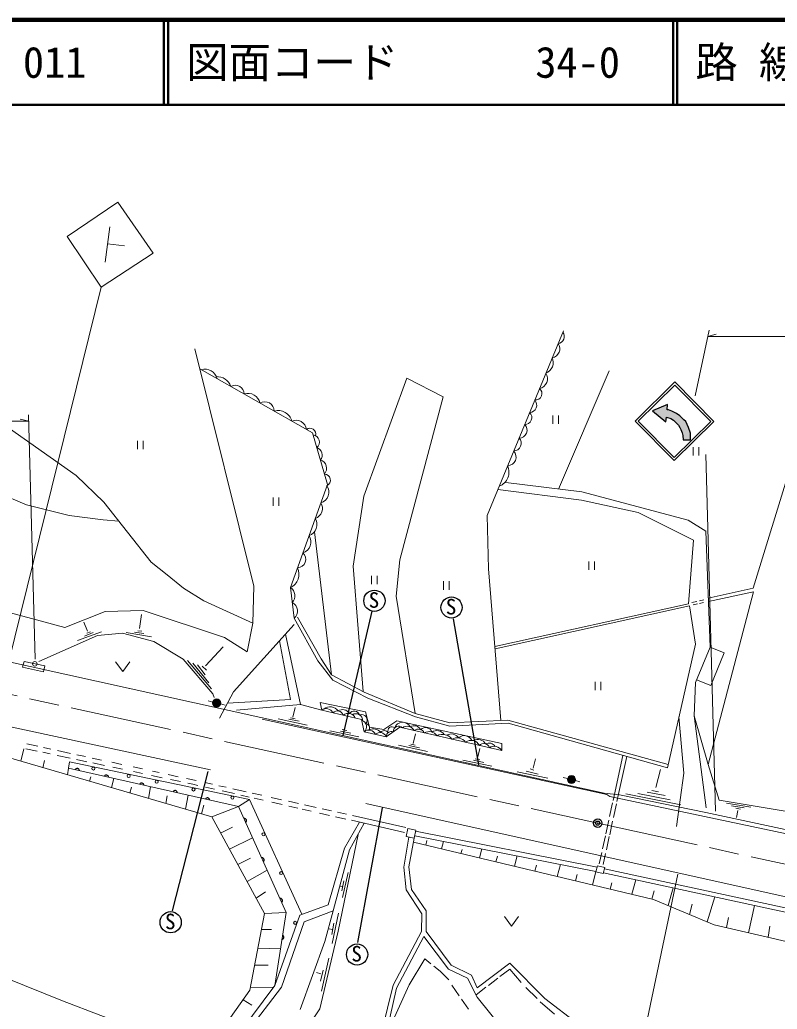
# Model space of a CAD drawing. Units: millimetres, scale not verified. Extents: x 40000 to 680000, y 20000 to 380000.
# Drawn here: x 100772 to 190024, y 263457 to 380000 of the extents above; entities that cross this region are included whole.
import ezdxf
from ezdxf.enums import TextEntityAlignment as Align

# ---------------------------------------------------------------- set-up
doc = ezdxf.new("R2010")
doc.units = ezdxf.units.MM
doc.header["$LTSCALE"] = 1000
doc.header["$PDMODE"] = 32
doc.header["$PDSIZE"] = 500
doc.linetypes.add('CHAIN', pattern=[18.5, 12, -1.5, 3.5, -1.5])
for name, color, linetype, lineweight in [('M-BGD', 7, 'Continuous', 13), ('M-BMK', 2, 'CHAIN', 13), ('M-BMK-SRVR', 3, 'Continuous', 25), ('M-STR-HTXT', 7, 'Continuous', 13), ('M-STR-STRC', 7, 'Continuous', 25), ('M-TTL', 2, 'Continuous', 140), ('M-TTL-LINE', 7, 'Continuous', 50)]:
    doc.layers.add(name, color=color, linetype=linetype, lineweight=lineweight)
doc.layers.add('M-TTL-TXT', color=7, linetype='Continuous')
doc.styles.add('ＭＳ ゴシック', font='')
doc.styles.get('ＭＳ ゴシック').set_extended_font_data('MS Gothic')

msp = doc.modelspace()

# ---------------------------------------------------------------- hatches: boundary and pattern name
at = {"layer": 'M-BGD'}
for points in [[(124436, 299416, 0.9931), (123509, 299640, 0.00346), (123508, 299634, 0.9931)], [(166245, 290394, 0.9931), (165318, 290618, 0.00346), (165317, 290612, 0.9931)]]:
    msp.add_hatch(color=256, dxfattribs=at).paths.add_polyline_path(points)
at = {"layer": 'M-STR-STRC'}
msp.add_hatch(color=256, dxfattribs=at).paths.add_polyline_path([(176966, 333210), (176919, 332661), (175336, 333929), (177090, 334704), (177057, 334070), (177198, 334069), (177620, 333896), (178139, 333624), (178532, 333339), (179036, 332898), (179246, 332670), (179579, 331991), (179799, 331326), (179793, 330536), (178961, 330543), (178894, 331023), (178827, 331362), (178660, 331744), (178563, 331957), (178382, 332254), (178089, 332567), (177795, 332837), (177486, 333023)])
msp.add_hatch(color=256, dxfattribs=at).paths.add_polyline_path([(176966, 333210), (176919, 332661), (175336, 333929), (177090, 334704), (177057, 334070), (177198, 334069), (177620, 333896), (178139, 333624), (178532, 333339), (179036, 332898), (179246, 332670), (179579, 331991), (179799, 331326), (179793, 330536), (178961, 330543), (178894, 331023), (178827, 331362), (178660, 331744), (178563, 331957), (178382, 332254), (178089, 332567), (177795, 332837), (177486, 333023)])

# ---------------------------------------------------------------- linework, layer by layer
at = {"layer": 'M-BGD'}
for p, q in [((155839, 321601), (164824, 343377)), ((128356, 313278), (121410, 341248)), ((135258, 331350), (121993, 338898)), ((164256, 324732), (170240, 338658)), ((146384, 337798), (141321, 323892)), ((150664, 335569), (146384, 337798)), ((145553, 316395), (150664, 335569)), ((163565, 333393), (163565, 332408)), ((164238, 333393), (164238, 332408)), ((107411, 326309), (97805, 333070)), ((137025, 325269), (135258, 331350)), ((114639, 330420), (114639, 329435)), ((115312, 330420), (115312, 329435)), ((180126, 329671), (180126, 328686)), ((180799, 329671), (180799, 328686)), ((187201, 313052), (191636, 327447)), ((94093, 326035), (101559, 322881)), ((110691, 323175), (107411, 326309)), ((132666, 313129), (137025, 325269)), ((167017, 324399), (158051, 325482)), ((157101, 324659), (166944, 323408)), ((179540, 321076), (167017, 324399)), ((101559, 322881), (106606, 321619)), ((116240, 316125), (110691, 323175)), ((130632, 323748), (130632, 322764)), ((131305, 323748), (131305, 322764)), ((141321, 323892), (140038, 315649)), ((166944, 323408), (173653, 321957)), ((173653, 321957), (180151, 318697)), ((106606, 321619), (110581, 321114)), ((110581, 321114), (112450, 320940)), ((156008, 315334), (155839, 321601)), ((181615, 319755), (179540, 321076)), ((137492, 302861), (135502, 319699)), ((182108, 306117), (181615, 319755)), ((180151, 318697), (179581, 311224)), ((77582, 316216), (106071, 308400)), ((118146, 314639), (116240, 316125)), ((145112, 312105), (145553, 316395)), ((167815, 316193), (167815, 315209)), ((168488, 316193), (168488, 315209)), ((140038, 315649), (141243, 300863)), ((157459, 297479), (156008, 315334)), ((120064, 313052), (118146, 314639)), ((142225, 314521), (142225, 313537)), ((142897, 314521), (142897, 313537)), ((150694, 313859), (150694, 312874)), ((151367, 313859), (151367, 312874)), ((122464, 311544), (120064, 313052)), ((128252, 308920), (128356, 313278)), ((133108, 309501), (132666, 313129)), ((187201, 313052), (181899, 311891)), ((181902, 292281), (187216, 312632)), ((187216, 312632), (181915, 311470)), ((128252, 308920), (122464, 311544)), ((147380, 298294), (145112, 312105)), ((179581, 311224), (156752, 306177)), ((179980, 311347), (180569, 311482)), ((180102, 311095), (180615, 311198)), ((180873, 311551), (181373, 311665)), ((180879, 311252), (181354, 311347)), ((129159, 297807), (71459, 310589)), ((106071, 308400), (110824, 310292)), ((110824, 310292), (115324, 310439)), ((115324, 310439), (124887, 307238)), ((179681, 310969), (156774, 305905)), ((180395, 306438), (179681, 310969)), ((108741, 307983), (108339, 309058)), ((114865, 308297), (115113, 309961)), ((127579, 305555), (128252, 308920)), ((135905, 304496), (133108, 309501)), ((136273, 304732), (133478, 309621)), ((107573, 306871), (110396, 307918)), ((109433, 307824), (108386, 307404)), ((108657, 307740), (109087, 307927)), ((109918, 307479), (112876, 307760)), ((112876, 307760), (116574, 306750)), ((113306, 307815), (116274, 307309)), ((115393, 307710), (114277, 307870)), ((114680, 308025), (115145, 307972)), ((133115, 308782), (125944, 300839)), ((103020, 304423), (109918, 307479)), ((116574, 306750), (120037, 304689)), ((124887, 307238), (127579, 305555)), ((132660, 299938), (131385, 306865)), ((133864, 299355), (132086, 307642)), ((122669, 303917), (124734, 306132)), ((177079, 291890), (180395, 306438)), ((180388, 301927), (182108, 306117)), ((183765, 305437), (182108, 306117)), ((182187, 301592), (183765, 305437)), ((101272, 304394), (101104, 303759)), ((103712, 303908), (101272, 304394)), ((112063, 304377), (112904, 303237)), ((113745, 304377), (112904, 303237)), ((120037, 304689), (123514, 300613)), ((123351, 301178), (120547, 304543)), ((121164, 304206), (123033, 301888)), ((137672, 302204), (135905, 304496)), ((137492, 302861), (136273, 304732)), ((101104, 303759), (103562, 303207)), ((103562, 303207), (103712, 303908)), ((122603, 302860), (121706, 304019)), ((122276, 303860), (122771, 303374)), ((141362, 300800), (137492, 302861)), ((141793, 300080), (137672, 302204)), ((168560, 302034), (168560, 301049)), ((169233, 302034), (169233, 301049)), ((180254, 298026), (180388, 301927)), ((182187, 301592), (180530, 302272)), ((125944, 300839), (124324, 297748)), ((147380, 298294), (141362, 300800)), ((85889, 299657), (123238, 291640)), ((123509, 299640), (122990, 299770)), ((123514, 300613), (123695, 300164)), ((125254, 299522), (132660, 299938)), ((141495, 298488), (136178, 299600)), ((136178, 299600), (136364, 298699)), ((147386, 297910), (141793, 300080)), ((123404, 286110), (80206, 298676)), ((124954, 299280), (124434, 299409)), ((126294, 298668), (133864, 299355)), ((132955, 297865), (133217, 298993)), ((133864, 299355), (136364, 298699)), ((136364, 298699), (141032, 297577)), ((141986, 296680), (141495, 298488)), ((169645, 288919), (129159, 297807)), ((169948, 288732), (129334, 297638)), ((134649, 296926), (131228, 297655)), ((132462, 297627), (133695, 297374)), ((133205, 297669), (132669, 297797)), ((139047, 296463), (139309, 297591)), ((141032, 297577), (141369, 296119)), ((145191, 297442), (143668, 296414)), ((157576, 294745), (145191, 297442)), ((151435, 297183), (147380, 298294)), ((151446, 296799), (147386, 297910)), ((158270, 297519), (151435, 297183)), ((177168, 292279), (158270, 297519)), ((178447, 297892), (179024, 291265)), ((181642, 287196), (180254, 298026)), ((180254, 298026), (181902, 292281)), ((140740, 295524), (137319, 296253)), ((138553, 296225), (139787, 295972)), ((139296, 296267), (138760, 296395)), ((141369, 296119), (143948, 295558)), ((143668, 296414), (141986, 296680)), ((143948, 295558), (145571, 296667)), ((145571, 296667), (157576, 293918)), ((158302, 297136), (151446, 296799)), ((177079, 291890), (158302, 297136)), ((147122, 294753), (147384, 295881)), ((100892, 292659), (101261, 294120)), ((101501, 294137), (102839, 293853)), ((101587, 294714), (102896, 294430)), ((103470, 293719), (104347, 293533)), ((103557, 294286), (104429, 294097)), ((105226, 293924), (106748, 293594)), ((148816, 293813), (145395, 294542)), ((146629, 294514), (147862, 294262)), ((147372, 294556), (146836, 294684)), ((154721, 293021), (154983, 294149)), ((157576, 293918), (157576, 294745)), ((103493, 291902), (103682, 292765)), ((105191, 293354), (106708, 293032)), ((106503, 291851), (106613, 292605)), ((106613, 292605), (127832, 288169)), ((107453, 292873), (108672, 292598)), ((107485, 293434), (108511, 293212)), ((109287, 293043), (110405, 292801)), ((111622, 292537), (112783, 292285)), ((156414, 292082), (152994, 292811)), ((154227, 292783), (155461, 292531)), ((154970, 292825), (154435, 292953)), ((161260, 291864), (161540, 292944)), ((170680, 288022), (171838, 293330)), ((171135, 287914), (172294, 293227)), ((106377, 291063), (106503, 291851)), ((126559, 287321), (106503, 291851)), ((109375, 292465), (110738, 292161)), ((111754, 291960), (112893, 291718)), ((114136, 291991), (115229, 291754)), ((114162, 291449), (115233, 291221)), ((116422, 291496), (117189, 291329)), ((162984, 290672), (159381, 291429)), ((160461, 291486), (161863, 291149)), ((161344, 291612), (160909, 291752)), ((175740, 289558), (176259, 291689)), ((181902, 292281), (183191, 288071)), ((108980, 290306), (109128, 290814)), ((111566, 289554), (111847, 290644)), ((116293, 290996), (117551, 290694)), ((118244, 291100), (119435, 290842)), ((118522, 290523), (119693, 290275)), ((120400, 290632), (121373, 290421)), ((121373, 290421), (121539, 290384)), ((165318, 290618), (164799, 290748)), ((166763, 290258), (166243, 290388)), ((179024, 291265), (178172, 284988)), ((113759, 288916), (113934, 289626)), ((115954, 288278), (116189, 289663)), ((120572, 290088), (121158, 289963)), ((121158, 289963), (121760, 289826)), ((122565, 290154), (123496, 289946)), ((122645, 289625), (123719, 289380)), ((124215, 289785), (125074, 289592)), ((124626, 289174), (126056, 288848)), ((125883, 289411), (127429, 289065)), ((176048, 289053), (175263, 289221)), ((117992, 287685), (118140, 288603)), ((120300, 287013), (120605, 288666)), ((127832, 288169), (126559, 287321)), ((126818, 288675), (127814, 288448)), ((134007, 274634), (127832, 288169)), ((128168, 288899), (129277, 288651)), ((128385, 288318), (129445, 288077)), ((130401, 288399), (131624, 288125)), ((132425, 287946), (133599, 287683)), ((171439, 288706), (169645, 288919)), ((170318, 288503), (169948, 288732)), ((207371, 280670), (170318, 288503)), ((181606, 286636), (171439, 288706)), ((172179, 288843), (178684, 287511)), ((177394, 288128), (173609, 288871)), ((174716, 289025), (176805, 288618)), ((183191, 288071), (195278, 286083)), ((122182, 286466), (122458, 287495)), ((123404, 286110), (126559, 287321)), ((132149, 274864), (126559, 287321)), ((130483, 287840), (131703, 287563)), ((132485, 287385), (133523, 287148)), ((134063, 287025), (135117, 286785)), ((134309, 287524), (135700, 287212)), ((136415, 287052), (137511, 286806)), ((141542, 287705), (221535, 269909)), ((170271, 286149), (170625, 287769)), ((170726, 286040), (171079, 287661)), ((184066, 287717), (186917, 287268)), ((186118, 287192), (184636, 287409)), ((185164, 287125), (185697, 287030)), ((185398, 286869), (185224, 286031)), ((129597, 274737), (123404, 286110)), ((136085, 286565), (137279, 286293)), ((137988, 286132), (139189, 285858)), ((138205, 286651), (139271, 286412)), ((139849, 285708), (146090, 284287)), ((139973, 286255), (146249, 284849)), ((169828, 284119), (170178, 285723)), ((170283, 284011), (170633, 285615)), ((207716, 281014), (181606, 286636)), ((124443, 284203), (125855, 284912)), ((139024, 282415), (140812, 285489)), ((139634, 282240), (141354, 285365)), ((146506, 284745), (146286, 283803)), ((147443, 284560), (146506, 284745)), ((147259, 283608), (147443, 284560)), ((168792, 280188), (147416, 284416)), ((125485, 282290), (128207, 283649)), ((138288, 272631), (140630, 284051)), ((146020, 280186), (146612, 283738)), ((146286, 283803), (147259, 283608)), ((146603, 280236), (147255, 283608)), ((147314, 283892), (168668, 279692)), ((148609, 282792), (148744, 283331)), ((150478, 282346), (150694, 283227)), ((169441, 282348), (169778, 283891)), ((169896, 282239), (170233, 283783)), ((137127, 275770), (139024, 282415)), ((137700, 275030), (139634, 282240)), ((147164, 283137), (175464, 276379)), ((152758, 281801), (152892, 282284)), ((154962, 281275), (155217, 282337)), ((126469, 280483), (127947, 281253)), ((156868, 280820), (157050, 281476)), ((159077, 280292), (159388, 281517)), ((169059, 280599), (169345, 281909)), ((169514, 280491), (169800, 281801)), ((127554, 278490), (129924, 279822)), ((146314, 277508), (146020, 280186)), ((146921, 277571), (146603, 280236)), ((161458, 279724), (161650, 280425)), ((164106, 279091), (164507, 280510)), ((168653, 279634), (168834, 280356)), ((168834, 280356), (169703, 280160)), ((169523, 279437), (169703, 280160)), ((169663, 279998), (227784, 267413)), ((138971, 278580), (138716, 277403)), ((138806, 276611), (139479, 279546)), ((166263, 278576), (166456, 279338)), ((168250, 278102), (168653, 279634)), ((168653, 279634), (169523, 279437)), ((169542, 279515), (227658, 266988)), ((172898, 276991), (173358, 278692)), ((138756, 277914), (138546, 277963)), ((148146, 274709), (146314, 277508)), ((148666, 275044), (146921, 277571)), ((170344, 277601), (170550, 278355)), ((175241, 276432), (175511, 277393)), ((177160, 275670), (177783, 277738)), ((128612, 276547), (129736, 277266)), ((175464, 276379), (182603, 273396)), ((181776, 273742), (182687, 276681)), ((133776, 274550), (137127, 275770)), ((148650, 272625), (148666, 275044)), ((179690, 274613), (179994, 275820)), ((186621, 272472), (187364, 275673)), ((127891, 265694), (129597, 274737)), ((129597, 274737), (132149, 274864)), ((130824, 266263), (132149, 274864)), ((130824, 266263), (133776, 274550)), ((134265, 273740), (137700, 275030)), ((137700, 275030), (136724, 271437)), ((137590, 271180), (138347, 274783)), ((148090, 272596), (148146, 274709)), ((157874, 274378), (158715, 273238)), ((159556, 274378), (158715, 273238)), ((184033, 273067), (184288, 274257)), ((129241, 272850), (130423, 272836)), ((131601, 266065), (134265, 273740)), ((137577, 272858), (137246, 272925)), ((137794, 273584), (137557, 272238)), ((182603, 273396), (216903, 265506)), ((188950, 271936), (189167, 273226)), ((136116, 263496), (138288, 272631)), ((144767, 266288), (148090, 272596)), ((145172, 265926), (148368, 272032)), ((148368, 272032), (151284, 268173)), ((151621, 268664), (148650, 272625)), ((128829, 270665), (131487, 270571)), ((136724, 271437), (133793, 263431)), ((136308, 265575), (137205, 269473)), ((146644, 266325), (148494, 269386)), ((149204, 268816), (148494, 269386)), ((128451, 268663), (130045, 268630)), ((136532, 268071), (136224, 266762)), ((150311, 267927), (149572, 268521)), ((151284, 268173), (153513, 267121)), ((153990, 267486), (151621, 268664)), ((158500, 268862), (154663, 265972)), ((157341, 267295), (158499, 268183)), ((158499, 268183), (159856, 266587)), ((162650, 264713), (158500, 268862)), ((136229, 267619), (135739, 267769)), ((151342, 266918), (150311, 267927)), ((153513, 267121), (154676, 264882)), ((154663, 265972), (153990, 267486)), ((155999, 266266), (157085, 267099)), ((121745, 253229), (131601, 266065)), ((124152, 257284), (130824, 266263)), ((127950, 266008), (130674, 266061)), ((143295, 260266), (144767, 266288)), ((143855, 260215), (146644, 266325)), ((143855, 260215), (145172, 265926)), ((152564, 265038), (151699, 266308)), ((154539, 265146), (155708, 266043)), ((160417, 266026), (161749, 264736)), ((119563, 254022), (127891, 265694)), ((127093, 264576), (128110, 263940)), ((153634, 263469), (152834, 264642)), ((154676, 264882), (162342, 255362)), ((166517, 261742), (162650, 264713)), ((136116, 263496), (132788, 258517)), ((162086, 264316), (163782, 262872))]:
    msp.add_line(p, q, dxfattribs=at)
at = {"layer": 'M-BGD', "lineweight": 25}
for p, q in [((142275, 310346), (138829, 295684)), ((151850, 309452), (154823, 292261)), ((118787, 275028), (122962, 291464)), ((140610, 271300), (143525, 287160))]:
    msp.add_line(p, q, dxfattribs=at)
for centre in [(142559, 311564), (151644, 310775), (118557, 273700), (140518, 269899)]:
    msp.add_circle(centre, 1250, dxfattribs=at)
at = {"layer": 'M-BGD'}
for centre, radius in [((102543, 304133), 268), ((123972, 299525), 477), ((109444, 291803), 181), ((113598, 290934), 181), ((116893, 290246), 181), ((165781, 290503), 477), ((121241, 289337), 181), ((125829, 288378), 181), ((129482, 284058), 181), ((131565, 279491), 181), ((133216, 273628), 181)]:
    msp.add_circle(centre, radius, dxfattribs=at)
for centre, radius, start, end in [((164093, 342700), 840, 277.41679, 37.74087), ((163341, 341244), 1062, 279.2665, 35.89116), ((162290, 339639), 1344, 290.62562, 24.53203), ((122598, 337384), 1461, 14.46265, 106.25742), ((123997, 336221), 1754, 19.95645, 92.53651), ((161768, 337734), 1187, 282.14171, 33.01595), ((126164, 335900), 1056, 1.30857, 119.41149), ((127657, 334544), 1448, 13.11256, 107.60751), ((161534, 335979), 766, 264.21772, 50.93993), ((129615, 333868), 1144, 2.14278, 118.57729), ((160806, 334624), 880, 272.8935, 42.26415), ((131207, 332289), 1683, 15.25035, 105.46972), ((160290, 333147), 820, 268.25111, 46.90655), ((133322, 331587), 1245, 7.46384, 113.25623), ((159609, 331660), 937, 269.66445, 45.4932), ((134972, 331210), 681, 343.67597, 127.60095), ((135252, 330269), 837, 307.77372, 84.62238), ((158964, 330100), 892, 270.87509, 44.28256), ((135492, 328737), 912, 319.79726, 72.59884), ((158231, 328500), 1029, 271.72084, 43.43682), ((135917, 327174), 1010, 317.97813, 74.41797), ((136651, 325771), 727, 296.02508, 88.71548), ((156625, 326743), 1792, 291.1543, 24.00336), ((135871, 324372), 1328, 286.36464, 34.13605), ((135206, 322441), 1229, 288.2443, 32.25639), ((134410, 320551), 1385, 288.9989, 31.50179), ((133709, 318500), 1370, 287.71854, 32.78215), ((133490, 316442), 985, 270.67766, 49.82303), ((131944, 314702), 1731, 294.67421, 25.82648), ((131971, 312141), 1208, 319.01478, 54.86719), ((132381, 310351), 1118, 310.57495, 63.30702), ((136880, 297959), 902, 28.04054, 124.94197), ((137341, 297911), 1156, 35.81795, 127.52099), ((138191, 297856), 737, 18.66465, 134.31785), ((138805, 297819), 932, 30.80163, 124.42452), ((140162, 297852), 713, 23.47941, 141.39198), ((139471, 297407), 899, 22.6033, 130.3792), ((140387, 297484), 780, 355.62539, 121.52811), ((141033, 297513), 659, 320.64073, 109.19225), ((140874, 296711), 771, 309.93155, 76.05769), ((145889, 296253), 998, 27.83615, 159.43372), ((141921, 295521), 814, 22.75438, 132.71607), ((141502, 296604), 493, 326.89504, 85.25251), ((142441, 295454), 1026, 35.62797, 120.88598), ((143216, 295265), 789, 21.79726, 133.6732), ((143725, 295715), 562, 34.23749, 143.15327), ((144608, 295520), 660, 71.99554, 176.69985), ((144635, 296233), 489, 49.33259, 204.32068), ((145402, 296214), 594, 41.00941, 186.34673), ((146412, 295855), 936, 27.32459, 126.87449), ((147238, 295948), 901, 28.70545, 121.17806), ((147722, 295637), 804, 27.75063, 126.44845), ((148596, 295831), 790, 19.9054, 135.90628), ((148990, 294989), 1164, 35.63353, 118.56556), ((149915, 295225), 1047, 34.21766, 123.36376), ((150584, 294443), 1385, 36.31602, 117.88306), ((151598, 294798), 1083, 34.1945, 119.3519), ((152302, 294192), 1229, 34.87044, 119.32864), ((153171, 294711), 970, 25.18789, 134.25588), ((153974, 294065), 1062, 25.594, 128.60508), ((154774, 294221), 1014, 28.71059, 121.01153), ((155441, 294050), 695, 17.18424, 137.01484), ((156067, 293971), 840, 31.93962, 118.73223), ((156674, 293363), 1059, 31.64471, 122.55437)]:
    msp.add_arc(centre, radius, start, end, dxfattribs=at)
at = {"layer": 'M-BGD', "lineweight": 25}
for centre, start, end in [((107538, 291559), 359.95463, 154.59386), ((110968, 290785), 359.95463, 154.59386), ((115138, 289843), 359.95463, 154.59386), ((119066, 288956), 359.95463, 154.59386), ((122878, 288095), 359.95463, 154.59386), ((127243, 285659), 306.84615, 101.48538), ((129313, 281046), 306.84615, 101.48538), ((131462, 276257), 306.84615, 101.48538), ((131640, 271927), 273.92369, 68.56293)]:
    msp.add_arc(centre, 256, start, end, dxfattribs=at)
at = {"layer": 'M-BMK'}
for p, q in [((70677, 306875), (168869, 285373)), ((168869, 285373), (266853, 263918))]:
    msp.add_line(p, q, dxfattribs=at)
at = {"layer": 'M-BMK-SRVR'}
msp.add_circle((168869, 285373), 500, dxfattribs=at)
msp.add_point((168869, 285373), dxfattribs=at)
at = {"layer": 'M-STR-HTXT'}
for p, q in [((182001, 343432), (180375, 335706)), ((181849, 342711), (182849, 342961)), ((181849, 342711), (302668, 342711)), ((102575, 304695), (101818, 333451)), ((76122, 332715), (101837, 332715)), ((101837, 332715), (100837, 332965))]:
    msp.add_line(p, q, dxfattribs=at)
msp.add_arc((275800, 698655), 466302, 245.04121, 282.96372, dxfattribs=at)
at = {"layer": 'M-STR-STRC', "lineweight": 13}
for p, q in [((106352, 354483), (112338, 358529)), ((112338, 358529), (116502, 352520)), ((111392, 355619), (110847, 351455)), ((110374, 348498), (106352, 354483)), ((111108, 353608), (113095, 353371)), ((116502, 352520), (110374, 348498)), ((99465, 304402), (110374, 348498)), ((182764, 286769), (181620, 328782)), ((169902, 239387), (178313, 279370))]:
    msp.add_line(p, q, dxfattribs=at)
at = {"layer": 'M-STR-STRC'}
for p, q in [((177972, 337336), (173302, 332740)), ((177969, 336979), (173658, 332737)), ((182211, 332669), (177969, 336979)), ((182567, 332666), (177972, 337336)), ((173302, 332740), (177898, 328070)), ((173658, 332737), (177900, 328426)), ((177898, 328070), (182567, 332666)), ((177900, 328426), (182211, 332669))]:
    msp.add_line(p, q, dxfattribs=at)
msp.add_lwpolyline([(179793, 330536), (179799, 331326), (179579, 331991), (179246, 332670), (179036, 332898), (178532, 333339), (178139, 333624), (177620, 333896), (177198, 334069), (177057, 334070), (177090, 334704), (175336, 333929), (176919, 332661), (176966, 333210), (177486, 333023), (177795, 332837), (178089, 332567), (178382, 332254), (178563, 331957), (178660, 331744), (178827, 331362), (178894, 331023), (178961, 330543)], close=True, dxfattribs=at)
at = {"layer": 'M-TTL'}
msp.add_line((680000, 380000), (40000, 380000), dxfattribs=at)
at = {"layer": 'M-TTL-LINE'}
for p, q in [((117750, 380000), (117750, 370000)), ((118250, 380000), (118250, 370000)), ((177750, 380000), (177750, 370000)), ((178250, 380000), (178250, 370000)), ((40000, 370000), (680000, 370000))]:
    msp.add_line(p, q, dxfattribs=at)

# ---------------------------------------------------------------- texts
at = {"layer": 'M-BGD', "style": 'ＭＳ ゴシック'}
for p in [(141880, 310190), (150965, 309401), (117878, 272327), (139839, 268526)]:
    msp.add_text('S', height=1833, dxfattribs=at).set_placement(p, align=Align.BOTTOM_LEFT)
at = {"layer": 'M-TTL-TXT', "style": 'ＭＳ ゴシック'}
for s, p in [('011', (101142, 375000)), ('図面コード', (120380, 375000)), ('34-0', (161521, 375000)), ('路 線 名', (180380, 375000))]:
    msp.add_text(s, height=3666, dxfattribs=at).set_placement(p, align=Align.MIDDLE_LEFT)

doc.saveas('drawing.dxf')
